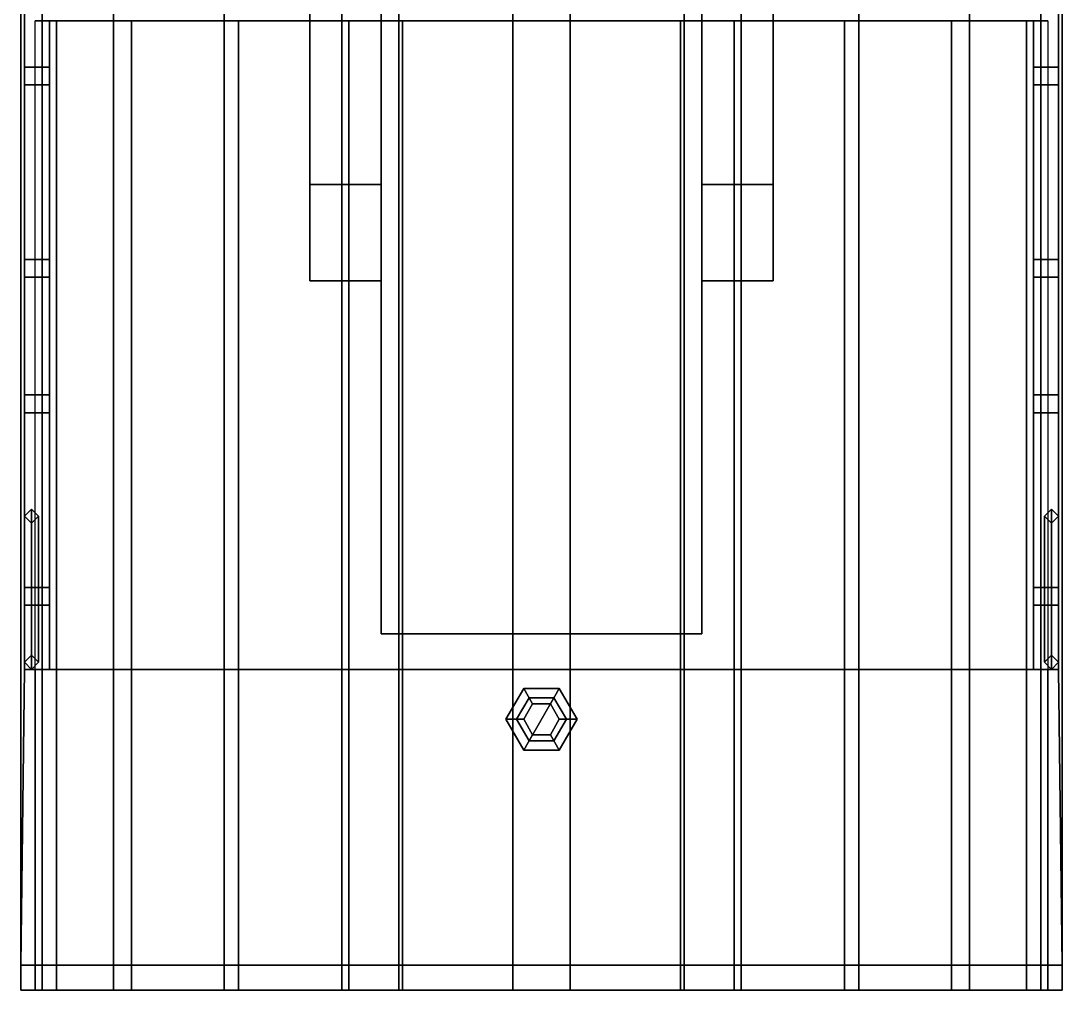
# Model space of a CAD drawing. Extents: x -1.5 to 1.5, y -6.1 to 5.9.
# Drawn here: x -1.46 to 1.46, y -6.08 to -3.36 of the extents above; entities that cross this region are included whole.
import ezdxf

# ---------------------------------------------------------------- set-up
doc = ezdxf.new("R2010")
doc.units = 0
doc.layers.get('0').update_dxf_attribs({"linetype": 'CONTINUOUS'})

msp = doc.modelspace()

# ---------------------------------------------------------------- linework, layer by layer
for points in [[(-0.65, 3.65, 0.52), (-0.65, -3.82, 0.52), (-0.65, -4.09, 1.35), (-0.65, 3.65, 1.35)], [(-0.45, 3.65, 0.52), (-0.45, -3.82, 0.52), (-0.65, -3.82, 0.52), (-0.65, 3.65, 0.52)], [(-0.65, 3.65, 1.35), (-0.65, -4.09, 1.35), (-0.45, -4.09, 1.35), (-0.45, 3.65, 1.35)], [(-0.45, -4.09, 1.35), (-0.45, -3.82, 0.52), (-0.45, 3.65, 0.52), (-0.45, 3.65, 1.35)], [(0.45, 3.65, 0.52), (0.45, -3.82, 0.52), (0.45, -4.09, 1.35), (0.45, 3.65, 1.35)], [(0.45, 3.65, 1.35), (0.45, -4.09, 1.35), (0.65, -4.09, 1.35), (0.65, 3.65, 1.35)], [(0.65, 3.65, 0.52), (0.65, -3.82, 0.52), (0.45, -3.82, 0.52), (0.45, 3.65, 0.52)], [(0.65, -4.09, 1.35), (0.65, -3.82, 0.52), (0.65, 3.65, 0.52), (0.65, 3.65, 1.35)], [(-1.4, -6.01, 3.89), (-1.4, -3.29, 3.89), (-1.46, -3.29, 3.74), (-1.46, -6.01, 3.74)], [(-1.46, -3.29, 3.74), (-1.45, -3.29, 3.74), (-1.45, -5.18, 3.74), (-1.46, -6.01, 3.74)], [(1.45, -3.29, 1.87), (1.45, -5.18, 1.87), (-1.45, -5.18, 1.87), (-1.45, -3.29, 1.87)], [(-1.45, -3.49, 2.97), (-1.45, -3.49, 3.62), (-1.45, -3.29, 3.62), (-1.45, -3.29, 2.97)], [(-1.45, -5.18, 1.87), (-1.45, -5.18, 2.97), (-1.45, -3.29, 2.97), (-1.45, -3.29, 1.87)], [(-1.45, -5.18, 3.62), (-1.45, -5.18, 3.74), (-1.45, -3.29, 3.74), (-1.45, -3.29, 3.62)], [(-1.2, -6.01, 4.1), (-1.2, -3.29, 4.1), (-1.4, -3.29, 3.89), (-1.4, -6.01, 3.89)], [(-0.89, -6.01, 4.33), (-0.89, -3.29, 4.33), (-1.2, -3.29, 4.1), (-1.2, -6.01, 4.1)], [(-0.56, -6.01, 4.47), (-0.56, -3.29, 4.47), (-0.89, -3.29, 4.33), (-0.89, -6.01, 4.33)], [(-0.4, -6.01, 4.52), (-0.4, -3.29, 4.52), (-0.56, -3.29, 4.47), (-0.56, -6.01, 4.47)], [(-0.45, -3.29, 0.72), (-0.45, -5.08, 0.72), (-0.45, -5.08, 1.87), (-0.45, -3.29, 1.87)], [(0.45, -3.29, 0.72), (0.45, -5.08, 0.72), (-0.45, -5.08, 0.72), (-0.45, -3.29, 0.72)], [(-0.08, -6.01, 4.6), (-0.08, -3.29, 4.6), (-0.4, -3.29, 4.52), (-0.4, -6.01, 4.52)], [(0.08, -6.01, 4.6), (0.08, -3.29, 4.6), (-0.08, -3.29, 4.6), (-0.08, -6.01, 4.6)], [(0.08, -3.29, 4.6), (0.08, -6.01, 4.6), (0.4, -6.01, 4.52), (0.4, -3.29, 4.52)], [(0.4, -3.29, 4.52), (0.4, -6.01, 4.52), (0.56, -6.01, 4.47), (0.56, -3.29, 4.47)], [(0.45, -5.08, 1.87), (0.45, -5.08, 0.72), (0.45, -3.29, 0.72), (0.45, -3.29, 1.87)], [(0.56, -3.29, 4.47), (0.56, -6.01, 4.47), (0.89, -6.01, 4.33), (0.89, -3.29, 4.33)], [(0.89, -3.29, 4.33), (0.89, -6.01, 4.33), (1.2, -6.01, 4.1), (1.2, -3.29, 4.1)], [(1.2, -3.29, 4.1), (1.2, -6.01, 4.1), (1.4, -6.01, 3.89), (1.4, -3.29, 3.89)], [(1.4, -3.29, 3.89), (1.4, -6.01, 3.89), (1.46, -6.01, 3.74), (1.46, -3.29, 3.74)], [(1.45, -3.29, 1.87), (1.45, -3.29, 2.97), (1.45, -5.18, 2.97), (1.45, -5.18, 1.87)], [(1.45, -3.29, 3.62), (1.45, -3.29, 3.74), (1.45, -5.18, 3.74), (1.45, -5.18, 3.62)], [(1.45, -3.29, 2.97), (1.45, -3.29, 3.62), (1.45, -3.49, 3.62), (1.45, -3.49, 2.97)], [(1.46, -6.01, 3.74), (1.45, -5.18, 3.74), (1.45, -3.29, 3.74), (1.46, -3.29, 3.74)], [(-1.42, -6.01, 3.74), (-1.42, -3.3607, 3.74), (-1.36, -3.3607, 3.89), (-1.36, -6.01, 3.89)], [(-1.36, -3.3607, 3.89), (-1.42, -3.3607, 3.74), (1.42, -3.3607, 3.74), (1.36, -3.3607, 3.89)], [(-1.38, -3.36, 1.94), (-1.38, -5.18, 1.94), (1.38, -5.18, 1.94), (1.38, -3.36, 1.94)], [(-1.38, -3.36, 2.97), (-1.38, -3.36, 3.62), (-1.38, -3.49, 3.62), (-1.38, -3.49, 2.97)], [(-1.38, -3.36, 1.94), (-1.38, -3.36, 2.97), (-1.38, -5.18, 2.97), (-1.38, -5.18, 1.94)], [(-1.38, -3.36, 3.62), (-1.38, -3.36, 3.74), (-1.38, -5.18, 3.74), (-1.38, -5.18, 3.62)], [(-1.36, -6.01, 3.89), (-1.36, -3.3607, 3.89), (-1.15, -3.3607, 4.1), (-1.15, -6.01, 4.1)], [(-1.15, -3.3607, 4.1), (-1.36, -3.3607, 3.89), (1.36, -3.3607, 3.89), (1.15, -3.3607, 4.1)], [(-1.15, -6.01, 4.1), (-1.15, -3.3607, 4.1), (-0.85, -3.3607, 4.31), (-0.85, -6.01, 4.31)], [(-0.85, -3.3607, 4.31), (-1.15, -3.3607, 4.1), (1.15, -3.3607, 4.1), (0.85, -3.3607, 4.31)], [(-0.85, -6.01, 4.31), (-0.85, -3.3607, 4.31), (-0.54, -3.3607, 4.44), (-0.54, -6.01, 4.44)], [(-0.54, -3.3607, 4.44), (-0.85, -3.3607, 4.31), (0.85, -3.3607, 4.31), (0.54, -3.3607, 4.44)], [(-0.54, -6.01, 4.44), (-0.54, -3.3607, 4.44), (-0.39, -3.3607, 4.49), (-0.39, -6.01, 4.49)], [(-0.39, -3.3607, 4.49), (-0.54, -3.3607, 4.44), (0.54, -3.3607, 4.44), (0.39, -3.3607, 4.49)], [(-0.39, -6.01, 4.49), (-0.39, -3.3607, 4.49), (-0.08, -3.3607, 4.56), (-0.08, -6.01, 4.56)], [(-0.08, -3.3607, 4.56), (-0.39, -3.3607, 4.49), (0.39, -3.3607, 4.49), (0.08, -3.3607, 4.56)], [(-0.08, -6.01, 4.56), (-0.08, -3.3607, 4.56), (0.08, -3.3607, 4.56), (0.08, -6.01, 4.56)], [(0.39, -3.3607, 4.49), (0.39, -6.01, 4.49), (0.08, -6.01, 4.56), (0.08, -3.3607, 4.56)], [(0.54, -3.3607, 4.44), (0.54, -6.01, 4.44), (0.39, -6.01, 4.49), (0.39, -3.3607, 4.49)], [(0.85, -3.3607, 4.31), (0.85, -6.01, 4.31), (0.54, -6.01, 4.44), (0.54, -3.3607, 4.44)], [(1.15, -3.3607, 4.1), (1.15, -6.01, 4.1), (0.85, -6.01, 4.31), (0.85, -3.3607, 4.31)], [(1.36, -3.3607, 3.89), (1.36, -6.01, 3.89), (1.15, -6.01, 4.1), (1.15, -3.3607, 4.1)], [(1.42, -3.3607, 3.74), (1.42, -6.01, 3.74), (1.36, -6.01, 3.89), (1.36, -3.3607, 3.89)], [(1.38, -5.18, 1.94), (1.38, -5.18, 2.97), (1.38, -3.36, 2.97), (1.38, -3.36, 1.94)], [(1.38, -5.18, 3.62), (1.38, -5.18, 3.74), (1.38, -3.36, 3.74), (1.38, -3.36, 3.62)], [(1.38, -3.49, 2.97), (1.38, -3.49, 3.62), (1.38, -3.36, 3.62), (1.38, -3.36, 2.97)], [(-1.38, -3.49, 3.04), (-1.38, -3.49, 3.55), (-1.45, -3.49, 3.55), (-1.45, -3.49, 3.04)], [(-1.45, -3.49, 3.04), (-1.45, -3.49, 2.97), (-1.45, -3.54, 2.97), (-1.45, -3.49, 3.04)], [(-1.45, -3.49, 3.04), (-1.45, -3.54, 2.97), (-1.38, -3.54, 2.97), (-1.38, -3.49, 3.04)], [(-1.38, -3.49, 3.55), (-1.38, -3.54, 3.62), (-1.45, -3.54, 3.62), (-1.45, -3.49, 3.55)], [(-1.45, -3.49, 3.55), (-1.45, -3.54, 3.62), (-1.45, -3.49, 3.62), (-1.45, -3.49, 3.55)], [(-1.38, -3.49, 3.04), (-1.38, -3.54, 2.97), (-1.38, -3.49, 2.97), (-1.38, -3.49, 3.04)], [(-1.38, -3.49, 3.55), (-1.38, -3.49, 3.62), (-1.38, -3.54, 3.62), (-1.38, -3.49, 3.55)], [(1.45, -3.49, 3.04), (1.45, -3.49, 3.55), (1.38, -3.49, 3.55), (1.38, -3.49, 3.04)], [(1.38, -3.49, 3.55), (1.38, -3.54, 3.62), (1.38, -3.49, 3.62), (1.38, -3.49, 3.55)], [(1.45, -3.49, 3.55), (1.45, -3.54, 3.62), (1.38, -3.54, 3.62), (1.38, -3.49, 3.55)], [(1.38, -3.49, 3.04), (1.38, -3.49, 2.97), (1.38, -3.54, 2.97), (1.38, -3.49, 3.04)], [(1.38, -3.49, 3.04), (1.38, -3.54, 2.97), (1.45, -3.54, 2.97), (1.45, -3.49, 3.04)], [(1.45, -3.49, 3.55), (1.45, -3.49, 3.62), (1.45, -3.54, 3.62), (1.45, -3.49, 3.55)], [(1.45, -3.49, 3.04), (1.45, -3.54, 2.97), (1.45, -3.49, 2.97), (1.45, -3.49, 3.04)], [(-1.38, -4.03, 2.97), (-1.38, -3.54, 2.97), (-1.45, -3.54, 2.97), (-1.45, -4.03, 2.97)], [(-1.38, -3.54, 3.62), (-1.38, -4.03, 3.62), (-1.45, -4.03, 3.62), (-1.45, -3.54, 3.62)], [(1.45, -4.03, 2.97), (1.45, -3.54, 2.97), (1.38, -3.54, 2.97), (1.38, -4.03, 2.97)], [(1.45, -3.54, 3.62), (1.45, -4.03, 3.62), (1.38, -4.03, 3.62), (1.38, -3.54, 3.62)], [(-0.65, -4.09, 1.35), (-0.65, -3.82, 0.52), (-0.45, -3.82, 0.52), (-0.45, -4.09, 1.35)], [(0.45, -4.09, 1.35), (0.45, -3.82, 0.52), (0.65, -3.82, 0.52), (0.65, -4.09, 1.35)], [(-1.38, -4.08, 3.04), (-1.38, -4.03, 2.97), (-1.45, -4.03, 2.97), (-1.45, -4.08, 3.04)], [(-1.45, -4.08, 3.04), (-1.45, -4.03, 2.97), (-1.45, -4.08, 2.97), (-1.45, -4.08, 3.04)], [(-1.45, -4.08, 3.55), (-1.45, -4.08, 3.62), (-1.45, -4.03, 3.62), (-1.45, -4.08, 3.55)], [(-1.45, -4.08, 3.55), (-1.45, -4.03, 3.62), (-1.38, -4.03, 3.62), (-1.38, -4.08, 3.55)], [(-1.38, -4.08, 3.04), (-1.38, -4.08, 2.97), (-1.38, -4.03, 2.97), (-1.38, -4.08, 3.04)], [(-1.38, -4.08, 3.55), (-1.38, -4.03, 3.62), (-1.38, -4.08, 3.62), (-1.38, -4.08, 3.55)], [(1.45, -4.08, 3.04), (1.45, -4.03, 2.97), (1.38, -4.03, 2.97), (1.38, -4.08, 3.04)], [(1.38, -4.08, 3.04), (1.38, -4.03, 2.97), (1.38, -4.08, 2.97), (1.38, -4.08, 3.04)], [(1.38, -4.08, 3.55), (1.38, -4.08, 3.62), (1.38, -4.03, 3.62), (1.38, -4.08, 3.55)], [(1.38, -4.08, 3.55), (1.38, -4.03, 3.62), (1.45, -4.03, 3.62), (1.45, -4.08, 3.55)], [(1.45, -4.08, 3.04), (1.45, -4.08, 2.97), (1.45, -4.03, 2.97), (1.45, -4.08, 3.04)], [(1.45, -4.08, 3.55), (1.45, -4.03, 3.62), (1.45, -4.08, 3.62), (1.45, -4.08, 3.55)], [(-1.45, -4.08, 3.55), (-1.38, -4.08, 3.55), (-1.38, -4.08, 3.04), (-1.45, -4.08, 3.04)], [(-1.45, -4.41, 2.97), (-1.45, -4.41, 3.62), (-1.45, -4.08, 3.62), (-1.45, -4.08, 2.97)], [(-1.38, -4.08, 2.97), (-1.38, -4.08, 3.62), (-1.38, -4.41, 3.62), (-1.38, -4.41, 2.97)], [(1.38, -4.41, 2.97), (1.38, -4.41, 3.62), (1.38, -4.08, 3.62), (1.38, -4.08, 2.97)], [(1.38, -4.08, 3.55), (1.45, -4.08, 3.55), (1.45, -4.08, 3.04), (1.38, -4.08, 3.04)], [(1.45, -4.08, 2.97), (1.45, -4.08, 3.62), (1.45, -4.41, 3.62), (1.45, -4.41, 2.97)], [(-1.38, -4.41, 3.04), (-1.38, -4.41, 3.55), (-1.45, -4.41, 3.55), (-1.45, -4.41, 3.04)], [(-1.45, -4.41, 3.04), (-1.45, -4.46, 2.97), (-1.38, -4.46, 2.97), (-1.38, -4.41, 3.04)], [(-1.45, -4.41, 3.04), (-1.45, -4.41, 2.97), (-1.45, -4.46, 2.97), (-1.45, -4.41, 3.04)], [(-1.45, -4.41, 3.55), (-1.45, -4.46, 3.62), (-1.45, -4.41, 3.62), (-1.45, -4.41, 3.55)], [(-1.38, -4.41, 3.55), (-1.38, -4.46, 3.62), (-1.45, -4.46, 3.62), (-1.45, -4.41, 3.55)], [(-1.38, -4.41, 3.04), (-1.38, -4.46, 2.97), (-1.38, -4.41, 2.97), (-1.38, -4.41, 3.04)], [(-1.38, -4.41, 3.55), (-1.38, -4.41, 3.62), (-1.38, -4.46, 3.62), (-1.38, -4.41, 3.55)], [(1.45, -4.41, 3.04), (1.45, -4.41, 3.55), (1.38, -4.41, 3.55), (1.38, -4.41, 3.04)], [(1.38, -4.41, 3.04), (1.38, -4.41, 2.97), (1.38, -4.46, 2.97), (1.38, -4.41, 3.04)], [(1.38, -4.41, 3.04), (1.38, -4.46, 2.97), (1.45, -4.46, 2.97), (1.45, -4.41, 3.04)], [(1.45, -4.41, 3.55), (1.45, -4.46, 3.62), (1.38, -4.46, 3.62), (1.38, -4.41, 3.55)], [(1.38, -4.41, 3.55), (1.38, -4.46, 3.62), (1.38, -4.41, 3.62), (1.38, -4.41, 3.55)], [(1.45, -4.41, 3.04), (1.45, -4.46, 2.97), (1.45, -4.41, 2.97), (1.45, -4.41, 3.04)], [(1.45, -4.41, 3.55), (1.45, -4.41, 3.62), (1.45, -4.46, 3.62), (1.45, -4.41, 3.55)], [(-1.38, -4.95, 2.97), (-1.38, -4.46, 2.97), (-1.45, -4.46, 2.97), (-1.45, -4.95, 2.97)], [(-1.38, -4.46, 3.62), (-1.38, -4.95, 3.62), (-1.45, -4.95, 3.62), (-1.45, -4.46, 3.62)], [(1.45, -4.95, 2.97), (1.45, -4.46, 2.97), (1.38, -4.46, 2.97), (1.38, -4.95, 2.97)], [(1.45, -4.46, 3.62), (1.45, -4.95, 3.62), (1.38, -4.95, 3.62), (1.38, -4.46, 3.62)], [(-1.43, -4.73, 0.36), (-1.45, -4.75, 0.38), (-1.45, -4.75, 1.87), (-1.43, -4.73, 1.87)], [(-1.43, -5.18, 0.36), (-1.45, -5.16, 0.38), (-1.45, -4.75, 0.38), (-1.43, -4.73, 0.36)], [(-1.41, -4.75, 0.38), (-1.43, -4.73, 0.36), (-1.43, -4.73, 1.87), (-1.41, -4.75, 1.87)], [(-1.41, -5.16, 0.38), (-1.43, -5.18, 0.36), (-1.43, -4.73, 0.36), (-1.41, -4.75, 0.38)], [(1.43, -4.73, 0.36), (1.41, -4.75, 0.38), (1.41, -4.75, 1.87), (1.43, -4.73, 1.87)], [(1.43, -5.18, 0.36), (1.41, -5.16, 0.38), (1.41, -4.75, 0.38), (1.43, -4.73, 0.36)], [(1.45, -4.75, 0.38), (1.43, -4.73, 0.36), (1.43, -4.73, 1.87), (1.45, -4.75, 1.87)], [(1.45, -5.16, 0.38), (1.43, -5.18, 0.36), (1.43, -4.73, 0.36), (1.45, -4.75, 0.38)], [(-1.45, -4.75, 0.38), (-1.43, -4.77, 0.4), (-1.43, -4.77, 1.87), (-1.45, -4.75, 1.87)], [(-1.45, -5.16, 0.76), (-1.43, -5.14, 0.78), (-1.43, -4.77, 0.78), (-1.45, -4.75, 0.76)], [(-1.43, -5.14, 0.74), (-1.45, -5.16, 0.76), (-1.45, -4.75, 0.76), (-1.43, -4.77, 0.74)], [(-1.45, -5.16, 0.38), (-1.43, -5.14, 0.4), (-1.43, -4.77, 0.4), (-1.45, -4.75, 0.38)], [(-1.45, -5.16, 1.14), (-1.43, -5.14, 1.16), (-1.43, -4.77, 1.16), (-1.45, -4.75, 1.14)], [(-1.43, -5.14, 1.12), (-1.45, -5.16, 1.14), (-1.45, -4.75, 1.14), (-1.43, -4.77, 1.12)], [(-1.45, -5.16, 1.54), (-1.43, -5.14, 1.56), (-1.43, -4.77, 1.56), (-1.45, -4.75, 1.54)], [(-1.43, -5.14, 1.52), (-1.45, -5.16, 1.54), (-1.45, -4.75, 1.54), (-1.43, -4.77, 1.52)], [(-1.43, -4.77, 0.4), (-1.41, -4.75, 0.38), (-1.41, -4.75, 1.87), (-1.43, -4.77, 1.87)], [(-1.43, -5.14, 0.78), (-1.41, -5.16, 0.76), (-1.41, -4.75, 0.76), (-1.43, -4.77, 0.78)], [(-1.41, -5.16, 0.76), (-1.43, -5.14, 0.74), (-1.43, -4.77, 0.74), (-1.41, -4.75, 0.76)], [(-1.43, -5.14, 0.4), (-1.41, -5.16, 0.38), (-1.41, -4.75, 0.38), (-1.43, -4.77, 0.4)], [(-1.43, -5.14, 1.16), (-1.41, -5.16, 1.14), (-1.41, -4.75, 1.14), (-1.43, -4.77, 1.16)], [(-1.41, -5.16, 1.14), (-1.43, -5.14, 1.12), (-1.43, -4.77, 1.12), (-1.41, -4.75, 1.14)], [(-1.43, -5.14, 1.56), (-1.41, -5.16, 1.54), (-1.41, -4.75, 1.54), (-1.43, -4.77, 1.56)], [(-1.41, -5.16, 1.54), (-1.43, -5.14, 1.52), (-1.43, -4.77, 1.52), (-1.41, -4.75, 1.54)], [(1.41, -4.75, 0.38), (1.43, -4.77, 0.4), (1.43, -4.77, 1.87), (1.41, -4.75, 1.87)], [(1.41, -5.16, 0.76), (1.43, -5.14, 0.78), (1.43, -4.77, 0.78), (1.41, -4.75, 0.76)], [(1.43, -5.14, 0.74), (1.41, -5.16, 0.76), (1.41, -4.75, 0.76), (1.43, -4.77, 0.74)], [(1.41, -5.16, 0.38), (1.43, -5.14, 0.4), (1.43, -4.77, 0.4), (1.41, -4.75, 0.38)], [(1.41, -5.16, 1.14), (1.43, -5.14, 1.16), (1.43, -4.77, 1.16), (1.41, -4.75, 1.14)], [(1.43, -5.14, 1.12), (1.41, -5.16, 1.14), (1.41, -4.75, 1.14), (1.43, -4.77, 1.12)], [(1.41, -5.16, 1.54), (1.43, -5.14, 1.56), (1.43, -4.77, 1.56), (1.41, -4.75, 1.54)], [(1.43, -5.14, 1.52), (1.41, -5.16, 1.54), (1.41, -4.75, 1.54), (1.43, -4.77, 1.52)], [(1.43, -4.77, 0.4), (1.45, -4.75, 0.38), (1.45, -4.75, 1.87), (1.43, -4.77, 1.87)], [(1.43, -5.14, 0.78), (1.45, -5.16, 0.76), (1.45, -4.75, 0.76), (1.43, -4.77, 0.78)], [(1.45, -5.16, 0.76), (1.43, -5.14, 0.74), (1.43, -4.77, 0.74), (1.45, -4.75, 0.76)], [(1.43, -5.14, 0.4), (1.45, -5.16, 0.38), (1.45, -4.75, 0.38), (1.43, -4.77, 0.4)], [(1.43, -5.14, 1.16), (1.45, -5.16, 1.14), (1.45, -4.75, 1.14), (1.43, -4.77, 1.16)], [(1.45, -5.16, 1.14), (1.43, -5.14, 1.12), (1.43, -4.77, 1.12), (1.45, -4.75, 1.14)], [(1.43, -5.14, 1.56), (1.45, -5.16, 1.54), (1.45, -4.75, 1.54), (1.43, -4.77, 1.56)], [(1.45, -5.16, 1.54), (1.43, -5.14, 1.52), (1.43, -4.77, 1.52), (1.45, -4.75, 1.54)], [(-1.45, -5, 3.04), (-1.45, -4.95, 2.97), (-1.45, -5, 2.97), (-1.45, -5, 3.04)], [(-1.38, -5, 3.04), (-1.38, -4.95, 2.97), (-1.45, -4.95, 2.97), (-1.45, -5, 3.04)], [(-1.45, -5, 3.55), (-1.45, -4.95, 3.62), (-1.38, -4.95, 3.62), (-1.38, -5, 3.55)], [(-1.45, -5, 3.55), (-1.45, -5, 3.62), (-1.45, -4.95, 3.62), (-1.45, -5, 3.55)], [(-1.38, -5, 3.04), (-1.38, -5, 2.97), (-1.38, -4.95, 2.97), (-1.38, -5, 3.04)], [(-1.38, -5, 3.55), (-1.38, -4.95, 3.62), (-1.38, -5, 3.62), (-1.38, -5, 3.55)], [(1.45, -5, 3.04), (1.45, -4.95, 2.97), (1.38, -4.95, 2.97), (1.38, -5, 3.04)], [(1.38, -5, 3.04), (1.38, -4.95, 2.97), (1.38, -5, 2.97), (1.38, -5, 3.04)], [(1.38, -5, 3.55), (1.38, -5, 3.62), (1.38, -4.95, 3.62), (1.38, -5, 3.55)], [(1.38, -5, 3.55), (1.38, -4.95, 3.62), (1.45, -4.95, 3.62), (1.45, -5, 3.55)], [(1.45, -5, 3.04), (1.45, -5, 2.97), (1.45, -4.95, 2.97), (1.45, -5, 3.04)], [(1.45, -5, 3.55), (1.45, -4.95, 3.62), (1.45, -5, 3.62), (1.45, -5, 3.55)], [(-1.45, -5, 3.55), (-1.38, -5, 3.55), (-1.38, -5, 3.04), (-1.45, -5, 3.04)], [(-1.45, -5.18, 2.97), (-1.45, -5.18, 3.62), (-1.45, -5, 3.62), (-1.45, -5, 2.97)], [(-1.38, -5, 2.97), (-1.38, -5, 3.62), (-1.38, -5.18, 3.62), (-1.38, -5.18, 2.97)], [(1.38, -5.18, 2.97), (1.38, -5.18, 3.62), (1.38, -5, 3.62), (1.38, -5, 2.97)], [(1.38, -5, 3.55), (1.45, -5, 3.55), (1.45, -5, 3.04), (1.38, -5, 3.04)], [(1.45, -5, 2.97), (1.45, -5, 3.62), (1.45, -5.18, 3.62), (1.45, -5.18, 2.97)], [(-0.45, -5.08, 1.87), (-0.45, -5.08, 0.72), (0.45, -5.08, 0.72), (0.45, -5.08, 1.87)], [(-1.43, -5.14, 0.4), (-1.45, -5.16, 0.38), (-1.45, -5.16, 1.87), (-1.43, -5.14, 1.87)], [(-1.45, -5.16, 0.38), (-1.43, -5.18, 0.36), (-1.43, -5.18, 1.87), (-1.45, -5.16, 1.87)], [(-1.41, -5.16, 0.38), (-1.43, -5.14, 0.4), (-1.43, -5.14, 1.87), (-1.41, -5.16, 1.87)], [(-1.43, -5.18, 0.36), (-1.41, -5.16, 0.38), (-1.41, -5.16, 1.87), (-1.43, -5.18, 1.87)], [(1.43, -5.14, 0.4), (1.41, -5.16, 0.38), (1.41, -5.16, 1.87), (1.43, -5.14, 1.87)], [(1.41, -5.16, 0.38), (1.43, -5.18, 0.36), (1.43, -5.18, 1.87), (1.41, -5.16, 1.87)], [(1.45, -5.16, 0.38), (1.43, -5.14, 0.4), (1.43, -5.14, 1.87), (1.45, -5.16, 1.87)], [(1.43, -5.18, 0.36), (1.45, -5.16, 0.38), (1.45, -5.16, 1.87), (1.43, -5.18, 1.87)], [(-1.45, -5.18, 3.74), (-1.42, -5.18, 3.74), (-1.42, -6.01, 3.74), (-1.46, -6.01, 3.74)], [(-1.45, -5.18, 1.94), (-1.45, -5.18, 1.87), (1.45, -5.18, 1.87), (1.45, -5.18, 1.94)], [(-1.38, -5.18, 1.94), (-1.38, -5.18, 3.74), (-1.45, -5.18, 3.74), (-1.45, -5.18, 1.94)], [(1.45, -5.18, 1.94), (1.45, -5.18, 3.74), (1.38, -5.18, 3.74), (1.38, -5.18, 1.94)], [(1.46, -6.01, 3.74), (1.42, -6.01, 3.74), (1.42, -5.18, 3.74), (1.45, -5.18, 3.74)], [(-0.05, -5.2334, 4.65), (-0.1, -5.32, 4.65), (-0.05, -5.32, 4.7), (-0.025, -5.2767, 4.7)], [(-0.05, -5.2334, 4.6), (-0.1, -5.32, 4.59), (-0.1, -5.32, 4.65), (-0.05, -5.2334, 4.65)], [(0.05, -5.2334, 4.65), (-0.05, -5.2334, 4.65), (-0.025, -5.2767, 4.7), (0.025, -5.2767, 4.7)], [(0.05, -5.2334, 4.6), (-0.05, -5.2334, 4.6), (-0.05, -5.2334, 4.65), (0.05, -5.2334, 4.65)], [(0.1, -5.32, 4.65), (0.05, -5.2334, 4.65), (0.025, -5.2767, 4.7), (0.05, -5.32, 4.7)], [(0.1, -5.32, 4.59), (0.05, -5.2334, 4.6), (0.05, -5.2334, 4.65), (0.1, -5.32, 4.65)], [(-0.035, -5.2594, 4.83), (-0.07, -5.32, 4.83), (-0.07, -5.32, 4.88), (-0.035, -5.2594, 4.88)], [(-0.035, -5.3806, 4.88), (0.035, -5.2594, 4.88), (-0.035, -5.2594, 4.88), (-0.07, -5.32, 4.88)], [(-0.025, -5.2767, 4.7), (-0.05, -5.32, 4.7), (-0.05, -5.32, 4.83), (-0.025, -5.2767, 4.83)], [(0.035, -5.2594, 4.83), (-0.035, -5.2594, 4.83), (-0.035, -5.2594, 4.88), (0.035, -5.2594, 4.88)], [(0.035, -5.3806, 4.88), (0.07, -5.32, 4.88), (0.035, -5.2594, 4.88), (-0.035, -5.3806, 4.88)], [(0.025, -5.2767, 4.7), (-0.025, -5.2767, 4.7), (-0.025, -5.2767, 4.83), (0.025, -5.2767, 4.83)], [(0.05, -5.32, 4.7), (0.025, -5.2767, 4.7), (0.025, -5.2767, 4.83), (0.05, -5.32, 4.83)], [(0.07, -5.32, 4.83), (0.035, -5.2594, 4.83), (0.035, -5.2594, 4.88), (0.07, -5.32, 4.88)], [(-0.1, -5.32, 4.65), (-0.05, -5.4066, 4.65), (-0.025, -5.3633, 4.7), (-0.05, -5.32, 4.7)], [(-0.1, -5.32, 4.59), (-0.05, -5.4066, 4.6), (-0.05, -5.4066, 4.65), (-0.1, -5.32, 4.65)], [(-0.07, -5.32, 4.83), (-0.035, -5.3806, 4.83), (-0.035, -5.3806, 4.88), (-0.07, -5.32, 4.88)], [(-0.05, -5.32, 4.7), (-0.025, -5.3633, 4.7), (-0.025, -5.3633, 4.83), (-0.05, -5.32, 4.83)], [(0.025, -5.3633, 4.7), (0.05, -5.32, 4.7), (0.05, -5.32, 4.83), (0.025, -5.3633, 4.83)], [(0.05, -5.4066, 4.65), (0.1, -5.32, 4.65), (0.05, -5.32, 4.7), (0.025, -5.3633, 4.7)], [(0.035, -5.3806, 4.83), (0.07, -5.32, 4.83), (0.07, -5.32, 4.88), (0.035, -5.3806, 4.88)], [(0.05, -5.4066, 4.6), (0.1, -5.32, 4.59), (0.1, -5.32, 4.65), (0.05, -5.4066, 4.65)], [(-0.05, -5.4066, 4.65), (0.05, -5.4066, 4.65), (0.025, -5.3633, 4.7), (-0.025, -5.3633, 4.7)], [(-0.025, -5.3633, 4.7), (0.025, -5.3633, 4.7), (0.025, -5.3633, 4.83), (-0.025, -5.3633, 4.83)], [(-0.035, -5.3806, 4.83), (0.035, -5.3806, 4.83), (0.035, -5.3806, 4.88), (-0.035, -5.3806, 4.88)], [(-0.05, -5.4066, 4.6), (0.05, -5.4066, 4.6), (0.05, -5.4066, 4.65), (-0.05, -5.4066, 4.65)], [(-1.4, -6.08, 3.93), (-1.4, -6.01, 3.89), (-1.46, -6.01, 3.74), (-1.46, -6.08, 3.82)], [(-1.46, -6.01, 3.74), (-1.42, -6.01, 3.74), (-1.42, -6.08, 3.82), (-1.46, -6.08, 3.82)], [(-1.42, -6.08, 3.82), (-1.42, -6.01, 3.74), (-1.36, -6.01, 3.89), (-1.36, -6.08, 3.93)], [(-1.2, -6.08, 4.14), (-1.2, -6.01, 4.1), (-1.4, -6.01, 3.89), (-1.4, -6.08, 3.93)], [(-1.36, -6.08, 3.93), (-1.36, -6.01, 3.89), (-1.15, -6.01, 4.1), (-1.15, -6.08, 4.14)], [(-0.89, -6.08, 4.37), (-0.89, -6.01, 4.33), (-1.2, -6.01, 4.1), (-1.2, -6.08, 4.14)], [(-1.15, -6.08, 4.14), (-1.15, -6.01, 4.1), (-0.85, -6.01, 4.31), (-0.85, -6.08, 4.35)], [(-0.56, -6.08, 4.51), (-0.56, -6.01, 4.47), (-0.89, -6.01, 4.33), (-0.89, -6.08, 4.37)], [(-0.85, -6.08, 4.35), (-0.85, -6.01, 4.31), (-0.54, -6.01, 4.44), (-0.54, -6.08, 4.48)], [(-0.4, -6.08, 4.56), (-0.4, -6.01, 4.52), (-0.56, -6.01, 4.47), (-0.56, -6.08, 4.51)], [(-0.54, -6.08, 4.48), (-0.54, -6.01, 4.44), (-0.39, -6.01, 4.49), (-0.39, -6.08, 4.53)], [(-0.08, -6.08, 4.64), (-0.08, -6.01, 4.6), (-0.4, -6.01, 4.52), (-0.4, -6.08, 4.56)], [(-0.39, -6.08, 4.53), (-0.39, -6.01, 4.49), (-0.08, -6.01, 4.56), (-0.08, -6.08, 4.6)], [(-0.08, -6.08, 4.6), (-0.08, -6.01, 4.56), (0.08, -6.01, 4.56), (0.08, -6.08, 4.6)], [(0.08, -6.08, 4.64), (0.08, -6.01, 4.6), (-0.08, -6.01, 4.6), (-0.08, -6.08, 4.64)], [(0.39, -6.01, 4.49), (0.39, -6.08, 4.53), (0.08, -6.08, 4.6), (0.08, -6.01, 4.56)], [(0.08, -6.01, 4.6), (0.08, -6.08, 4.64), (0.4, -6.08, 4.56), (0.4, -6.01, 4.52)], [(0.54, -6.01, 4.44), (0.54, -6.08, 4.48), (0.39, -6.08, 4.53), (0.39, -6.01, 4.49)], [(0.4, -6.01, 4.52), (0.4, -6.08, 4.56), (0.56, -6.08, 4.51), (0.56, -6.01, 4.47)], [(0.85, -6.01, 4.31), (0.85, -6.08, 4.35), (0.54, -6.08, 4.48), (0.54, -6.01, 4.44)], [(0.56, -6.01, 4.47), (0.56, -6.08, 4.51), (0.89, -6.08, 4.37), (0.89, -6.01, 4.33)], [(1.15, -6.01, 4.1), (1.15, -6.08, 4.14), (0.85, -6.08, 4.35), (0.85, -6.01, 4.31)], [(0.89, -6.01, 4.33), (0.89, -6.08, 4.37), (1.2, -6.08, 4.14), (1.2, -6.01, 4.1)], [(1.36, -6.01, 3.89), (1.36, -6.08, 3.93), (1.15, -6.08, 4.14), (1.15, -6.01, 4.1)], [(1.2, -6.01, 4.1), (1.2, -6.08, 4.14), (1.4, -6.08, 3.93), (1.4, -6.01, 3.89)], [(1.42, -6.01, 3.74), (1.42, -6.08, 3.82), (1.36, -6.08, 3.93), (1.36, -6.01, 3.89)], [(1.4, -6.01, 3.89), (1.4, -6.08, 3.93), (1.46, -6.08, 3.82), (1.46, -6.01, 3.74)], [(1.46, -6.08, 3.82), (1.42, -6.08, 3.82), (1.42, -6.01, 3.74), (1.46, -6.01, 3.74)], [(-1.46, -6.08, 3.82), (-1.42, -6.08, 3.82), (-1.36, -6.08, 3.93), (-1.4, -6.08, 3.93)], [(-1.4, -6.08, 3.93), (-1.36, -6.08, 3.93), (-1.15, -6.08, 4.14), (-1.2, -6.08, 4.14)], [(-1.2, -6.08, 4.14), (-1.15, -6.08, 4.14), (-0.85, -6.08, 4.35), (-0.89, -6.08, 4.37)], [(-0.89, -6.08, 4.37), (-0.85, -6.08, 4.35), (-0.54, -6.08, 4.48), (-0.56, -6.08, 4.51)], [(-0.56, -6.08, 4.51), (-0.54, -6.08, 4.48), (-0.39, -6.08, 4.53), (-0.4, -6.08, 4.56)], [(-0.4, -6.08, 4.56), (-0.39, -6.08, 4.53), (-0.08, -6.08, 4.6), (-0.08, -6.08, 4.64)], [(-0.08, -6.08, 4.64), (-0.08, -6.08, 4.6), (0.08, -6.08, 4.6), (0.08, -6.08, 4.64)], [(0.08, -6.08, 4.64), (0.08, -6.08, 4.6), (0.39, -6.08, 4.53), (0.4, -6.08, 4.56)], [(0.4, -6.08, 4.56), (0.39, -6.08, 4.53), (0.54, -6.08, 4.48), (0.56, -6.08, 4.51)], [(0.56, -6.08, 4.51), (0.54, -6.08, 4.48), (0.85, -6.08, 4.35), (0.89, -6.08, 4.37)], [(0.89, -6.08, 4.37), (0.85, -6.08, 4.35), (1.15, -6.08, 4.14), (1.2, -6.08, 4.14)], [(1.2, -6.08, 4.14), (1.15, -6.08, 4.14), (1.36, -6.08, 3.93), (1.4, -6.08, 3.93)], [(1.4, -6.08, 3.93), (1.36, -6.08, 3.93), (1.42, -6.08, 3.82), (1.46, -6.08, 3.82)]]:
    msp.add_3dface(points)

doc.saveas('drawing.dxf')
